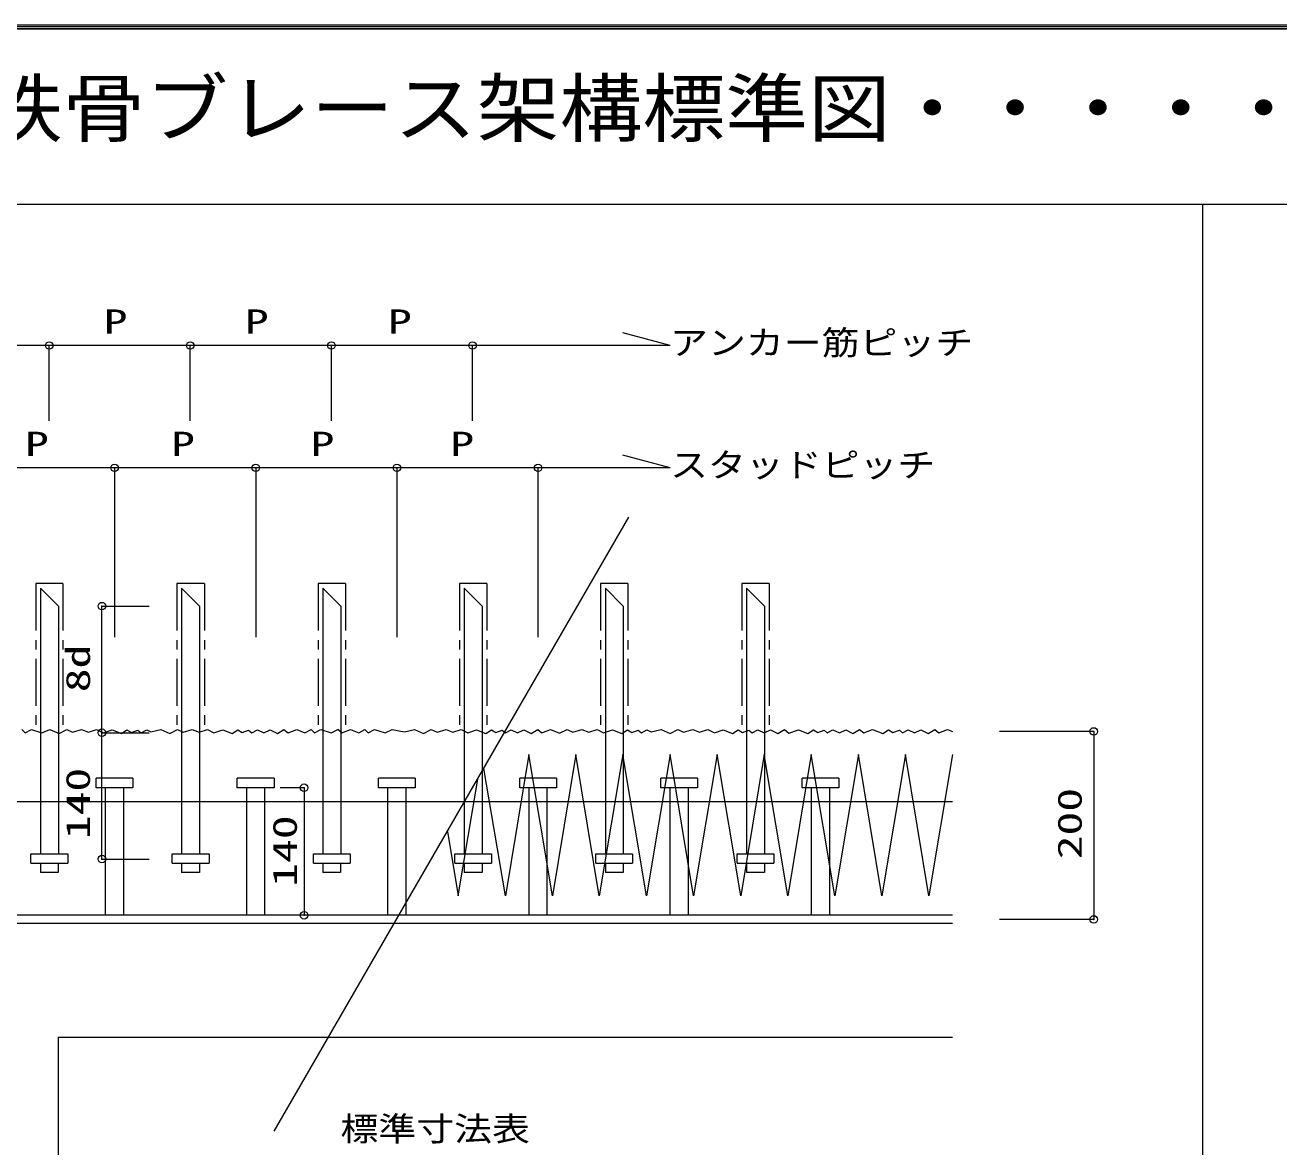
# Model space of a CAD drawing. Units: millimetres on the paper. Extents: x -397 to 404, y -278 to 276.
# Drawn here: x -23.9 to 109.3, y 156.6 to 275.8 of the extents above; entities that cross this region are included whole.
import ezdxf
from ezdxf.enums import TextEntityAlignment as Align

# ---------------------------------------------------------------- set-up
doc = ezdxf.new("R2010")
doc.units = ezdxf.units.MM
doc.header["$PDMODE"] = 32
doc.header["$PDSIZE"] = 0.8
doc.linetypes.add('CHAIN1', pattern=[8, 5, -1, 1, -1])
for name, color, linetype, lineweight in [('4-0_補助線', 4, 'Continuous', 9), ('4-2_躯体', 4, 'Continuous', 9), ('4-3_壁\u3000下地', 4, 'Continuous', 13), ('4-6', 4, 'Continuous', 9), ('4-7', 4, 'Continuous', 13), ('4-8_寸法', 3, 'Continuous', 18), ('4-9_文字', 5, 'Continuous', 25), ('4-B', 3, 'Continuous', 18), ('4-E', 3, 'Continuous', 18), ('4-F', 2, 'Continuous', 18)]:
    doc.layers.add(name, color=color, linetype=linetype, lineweight=lineweight)
doc.styles.add('ＭＳ ゴシック', font='')
doc.styles.get('ＭＳ ゴシック').set_extended_font_data('MS Gothic')

msp = doc.modelspace()

# ---------------------------------------------------------------- linework, layer by layer
at = {"layer": '4-0_補助線'}
for p, q in [((-15.73, 200.632), (-15.73, 214.086)), ((-15.73, 214.086), (-10.73, 214.086)), ((-15.73, 187.206), (-15.73, 200.632)), ((-15.73, 200.632), (-10.73, 200.632)), ((89.63, 200.766), (79.63, 200.766)), ((89.63, 200.766), (89.63, 180.786)), ((5.75, 194.786), (3.21, 194.786)), ((5.75, 194.786), (5.75, 181.226)), ((-15.73, 187.206), (-10.73, 187.206)), ((5.75, 181.226), (3.21, 181.226)), ((89.63, 180.786), (79.63, 180.786))]:
    msp.add_line(p, q, dxfattribs=at)
for p in [(-15.73, 214.086), (89.63, 200.766), (-15.73, 200.632), (5.75, 194.786), (-15.73, 187.206), (5.75, 181.226), (89.63, 180.786)]:
    msp.add_point(p, dxfattribs=at)
at = {"layer": '4-2_躯体'}
for p, q in [((44.63, 241.786), (39.61, 243.126)), ((44.63, 241.786), (-52.85, 241.786)), ((-21.33, 233.786), (-21.33, 241.786)), ((-6.35, 233.786), (-6.35, 241.786)), ((8.65, 233.786), (8.65, 241.786)), ((23.65, 233.786), (23.65, 241.786)), ((44.63, 228.786), (39.61, 230.126)), ((44.63, 228.786), (-52.85, 228.786)), ((-14.39, 228.786), (-14.39, 210.786)), ((0.61, 228.786), (0.61, 210.786)), ((15.61, 228.786), (15.61, 210.786)), ((30.61, 210.786), (30.61, 228.786)), ((2.57, 158.266), (40.259, 223.557)), ((-22.11, 200.606), (-21.25, 200.986)), ((-14.65, 200.926), (-13.65, 200.566)), ((-2.89, 200.926), (-1.89, 200.566)), ((8.63, 200.606), (9.345, 200.973)), ((9.77, 200.606), (9.345, 200.973)), ((9.77, 200.606), (10.69, 200.966)), ((15.09, 200.986), (16.41, 200.726)), ((16.41, 200.726), (17.47, 200.986)), ((24.07, 200.926), (25.05, 200.566)), ((38.51, 200.926), (39.49, 200.566)), ((50.27, 200.926), (51.25, 200.566)), ((74.11, 200.966), (74.63, 200.766))]:
    msp.add_line(p, q, dxfattribs=at)
for points in [[(-24.25, 200.966), (-23.89, 200.606), (-23.23, 200.966), (-22.11, 200.606)], [(-21.25, 200.986), (-20.29, 200.566), (-19.47, 200.986), (-18.85, 200.706), (-17.89, 200.986), (-17.15, 200.706), (-16.29, 200.986)], [(-16.29, 200.986), (-15.59, 200.606), (-14.65, 200.926)], [(-13.65, 200.566), (-13.07, 200.926), (-12.59, 200.646), (-11.91, 200.906), (-11.57, 200.626), (-10.97, 200.926)], [(-10.97, 200.926), (-10.55, 200.726), (-9.49, 200.986)], [(-9.49, 200.986), (-8.53, 200.566), (-7.71, 200.986), (-7.09, 200.706), (-6.13, 200.986), (-5.39, 200.706), (-4.53, 200.986)], [(-4.53, 200.986), (-3.83, 200.606), (-2.89, 200.926)], [(-1.89, 200.566), (-1.29, 200.926), (-0.83, 200.646), (-0.15, 200.906), (0.19, 200.626), (0.79, 200.926), (1.47, 200.606)], [(1.47, 200.606), (2.15, 200.946), (2.91, 200.566), (3.61, 200.986), (4.05, 200.606), (4.97, 200.966)], [(4.97, 200.966), (5.83, 200.626), (6.49, 200.966)], [(6.49, 200.966), (6.85, 200.606), (7.51, 200.966), (8.63, 200.606)], [(10.69, 200.966), (11.55, 200.626), (12.21, 200.966)], [(12.21, 200.966), (12.57, 200.606), (13.23, 200.966), (14.35, 200.606), (15.09, 200.986)], [(17.47, 200.986), (18.43, 200.566), (19.25, 200.986), (19.87, 200.706), (20.83, 200.986), (21.55, 200.706), (22.43, 200.986)], [(22.43, 200.986), (23.13, 200.606), (24.07, 200.926)], [(25.05, 200.566), (25.65, 200.926), (26.11, 200.646), (26.79, 200.906), (27.13, 200.626), (27.73, 200.926), (28.41, 200.606)], [(28.41, 200.606), (29.09, 200.946), (29.87, 200.566), (30.57, 200.986), (31.01, 200.606), (31.93, 200.966)], [(31.93, 200.966), (32.89, 200.586), (33.69, 200.986)], [(33.69, 200.986), (34.31, 200.706), (35.27, 200.986), (35.99, 200.706), (36.87, 200.986)], [(36.87, 200.986), (37.57, 200.606), (38.51, 200.926)], [(39.49, 200.566), (40.09, 200.926), (40.55, 200.646), (41.25, 200.906), (41.59, 200.626), (42.17, 200.926)], [(42.17, 200.926), (42.61, 200.726), (43.67, 200.986)], [(43.67, 200.986), (44.63, 200.566), (45.45, 200.986), (46.07, 200.706), (47.03, 200.986), (47.75, 200.706), (48.63, 200.986)], [(48.63, 200.986), (49.33, 200.606), (50.27, 200.926)], [(51.25, 200.566), (51.85, 200.926), (52.31, 200.646), (53.01, 200.906), (53.35, 200.626), (53.95, 200.926), (54.63, 200.606)], [(54.63, 200.606), (55.29, 200.946), (56.07, 200.566), (56.77, 200.986)], [(56.77, 200.986), (57.25, 200.586), (58.27, 200.926)], [(58.27, 200.926), (59.25, 200.566), (59.85, 200.926), (60.31, 200.646), (60.99, 200.906), (61.33, 200.626), (61.93, 200.926), (62.61, 200.606), (63.29, 200.946), (64.05, 200.566), (64.75, 200.986), (65.21, 200.606)], [(65.21, 200.606), (66.13, 200.966), (67.23, 200.566)], [(67.23, 200.566), (67.83, 200.926), (68.29, 200.646), (68.99, 200.906), (69.33, 200.626), (69.91, 200.926), (70.61, 200.606), (71.27, 200.946), (72.05, 200.566), (72.75, 200.986), (73.19, 200.606), (74.11, 200.966)]]:
    msp.add_lwpolyline(points, dxfattribs=at)
for p in [(-21.33, 241.786), (-6.35, 241.786), (8.65, 241.786), (23.65, 241.786), (-14.39, 228.786), (0.61, 228.786), (15.61, 228.786), (30.61, 228.786)]:
    msp.add_point(p, dxfattribs=at)
at = {"layer": '4-6'}
for p, q in [((29.63, 198.306), (27.13, 183.306)), ((32.13, 183.306), (29.63, 198.306)), ((69.63, 198.306), (67.13, 183.306)), ((72.13, 183.306), (69.63, 198.306)), ((74.63, 198.306), (72.13, 183.306)), ((27.13, 183.306), (24.85, 196.846)), ((22.11, 183.306), (24.19, 195.686)), ((20.99, 190.146), (22.11, 183.306))]:
    msp.add_line(p, q, dxfattribs=at)
msp.add_lwpolyline([(67.13, 183.306), (64.63, 198.306), (62.13, 183.306), (59.63, 198.306), (57.13, 183.306), (54.61, 198.306), (52.13, 183.306), (49.63, 198.306), (47.13, 183.306), (44.63, 198.306), (42.13, 183.306), (39.61, 198.306), (37.11, 183.306), (34.63, 198.306), (32.13, 183.306)], dxfattribs=at)
at = {"layer": '4-8_寸法'}
for p, q in [((-16.35, 194.786), (-16.35, 195.786)), ((-12.45, 195.786), (-16.35, 195.786)), ((-12.45, 194.786), (-16.35, 194.786)), ((-15.35, 181.226), (-15.35, 194.786)), ((-13.45, 194.786), (-13.45, 181.226)), ((-12.45, 195.786), (-12.45, 194.786)), ((-1.35, 194.786), (-1.35, 195.786)), ((2.55, 195.786), (-1.35, 195.786)), ((2.55, 194.786), (-1.35, 194.786)), ((-0.35, 181.226), (-0.35, 194.786)), ((1.55, 194.786), (1.55, 181.226)), ((2.55, 195.786), (2.55, 194.786)), ((13.65, 194.786), (13.65, 195.786)), ((17.55, 195.786), (13.65, 195.786)), ((17.55, 194.786), (13.65, 194.786)), ((14.65, 181.226), (14.65, 194.786)), ((16.55, 194.786), (16.55, 181.226)), ((17.55, 195.786), (17.55, 194.786)), ((28.65, 194.786), (28.65, 195.786)), ((32.55, 195.786), (28.65, 195.786)), ((32.55, 194.786), (28.65, 194.786)), ((29.65, 181.226), (29.65, 194.786)), ((31.55, 194.786), (31.55, 181.226)), ((32.55, 195.786), (32.55, 194.786)), ((43.65, 194.786), (43.65, 195.786)), ((47.55, 195.786), (43.65, 195.786)), ((47.55, 194.786), (43.65, 194.786)), ((44.65, 181.226), (44.65, 194.786)), ((46.55, 194.786), (46.55, 181.226)), ((47.55, 195.786), (47.55, 194.786)), ((58.65, 194.786), (58.65, 195.786)), ((62.55, 195.786), (58.65, 195.786)), ((62.55, 194.786), (58.65, 194.786)), ((59.65, 181.226), (59.65, 194.786)), ((61.55, 194.786), (61.55, 181.226)), ((62.55, 195.786), (62.55, 194.786))]:
    msp.add_line(p, q, dxfattribs=at)
at = {"layer": '4-9_文字', "color": 2, "lineweight": 18}
msp.add_line((403.306, 256.764), (-397.194, 256.764), dxfattribs=at)
at = {"layer": '4-B'}
for p, q in [((74.63, 193.286), (-45.35, 193.286)), ((74.63, 181.226), (-33.31, 181.226)), ((74.63, 180.346), (-32.41, 180.346)), ((-20.37, 168.266), (-20.37, 107.266)), ((-20.37, 168.266), (74.63, 168.266))]:
    msp.add_line(p, q, dxfattribs=at)
at = {"layer": '4-E', "color": 7, "linetype": 'CHAIN1', "lineweight": 13}
for p, q in [((-22.77, 216.486), (-22.77, 200.766)), ((-19.87, 216.486), (-22.77, 216.486)), ((-19.87, 216.486), (-19.87, 200.766)), ((-7.77, 216.486), (-7.77, 200.766)), ((-4.85, 216.486), (-7.77, 216.486)), ((-4.85, 216.486), (-4.85, 200.766)), ((7.23, 216.486), (7.23, 200.766)), ((10.15, 216.486), (7.23, 216.486)), ((10.15, 216.486), (10.15, 200.766)), ((22.25, 216.486), (22.25, 200.766)), ((25.15, 216.486), (22.25, 216.486)), ((25.15, 216.486), (25.15, 200.766)), ((37.25, 216.486), (37.25, 200.766)), ((40.15, 216.486), (37.25, 216.486)), ((40.15, 216.486), (40.15, 200.766)), ((52.25, 216.486), (52.25, 200.766)), ((55.15, 216.486), (52.25, 216.486)), ((55.15, 216.486), (55.15, 200.766))]:
    msp.add_line(p, q, dxfattribs=at)
at = {"layer": '4-E'}
for p, q in [((-22.27, 215.986), (-22.27, 187.766)), ((-20.35, 214.066), (-22.27, 215.986)), ((-7.27, 215.986), (-7.27, 187.766)), ((-5.35, 214.066), (-7.27, 215.986)), ((7.73, 215.986), (7.73, 187.766)), ((9.65, 214.066), (7.73, 215.986)), ((22.75, 215.986), (22.75, 187.766)), ((24.65, 214.086), (22.75, 215.986)), ((37.75, 215.986), (37.75, 187.766)), ((39.65, 214.086), (37.75, 215.986)), ((52.75, 215.986), (52.75, 187.766)), ((54.65, 214.086), (52.75, 215.986)), ((-20.35, 214.066), (-20.35, 187.766)), ((-5.35, 214.066), (-5.35, 187.766)), ((9.65, 214.066), (9.65, 187.766)), ((24.65, 214.086), (24.65, 187.766)), ((39.65, 214.086), (39.65, 187.766)), ((54.65, 214.086), (54.65, 187.766)), ((-23.27, 186.766), (-23.27, 187.766)), ((-23.27, 187.766), (-19.37, 187.766)), ((-23.27, 186.766), (-19.37, 186.766)), ((-22.27, 186.766), (-22.27, 185.766)), ((-20.37, 186.766), (-20.37, 185.766)), ((-19.37, 187.766), (-19.37, 186.766)), ((-8.27, 186.766), (-8.27, 187.766)), ((-8.27, 187.766), (-4.35, 187.766)), ((-8.27, 186.766), (-4.35, 186.766)), ((-7.27, 186.766), (-7.27, 185.766)), ((-5.37, 186.766), (-5.37, 185.766)), ((-4.35, 187.766), (-4.35, 186.766)), ((6.73, 186.766), (6.73, 187.766)), ((6.73, 187.766), (10.65, 187.766)), ((6.73, 186.766), (10.65, 186.766)), ((7.73, 186.766), (7.73, 185.766)), ((9.63, 186.766), (9.63, 185.766)), ((10.65, 187.766), (10.65, 186.766)), ((21.75, 186.766), (21.75, 187.766)), ((21.75, 187.766), (25.65, 187.766)), ((21.75, 186.766), (25.65, 186.766)), ((22.75, 186.766), (22.75, 185.766)), ((24.65, 186.766), (24.65, 185.766)), ((25.65, 187.766), (25.65, 186.766)), ((36.75, 186.766), (36.75, 187.766)), ((36.75, 187.766), (40.65, 187.766)), ((36.75, 186.766), (40.65, 186.766)), ((37.75, 186.766), (37.75, 185.766)), ((39.65, 186.766), (39.65, 185.766)), ((40.65, 187.766), (40.65, 186.766)), ((51.75, 186.766), (51.75, 187.766)), ((51.75, 187.766), (55.65, 187.766)), ((51.75, 186.766), (55.65, 186.766)), ((52.75, 186.766), (52.75, 185.766)), ((54.65, 186.766), (54.65, 185.766)), ((55.65, 187.766), (55.65, 186.766)), ((-20.37, 185.766), (-22.27, 185.766)), ((-5.37, 185.766), (-7.27, 185.766)), ((9.63, 185.766), (7.73, 185.766)), ((24.65, 185.766), (22.75, 185.766)), ((39.65, 185.766), (37.75, 185.766)), ((54.65, 185.766), (52.75, 185.766))]:
    msp.add_line(p, q, dxfattribs=at)
at = {"layer": '4-F'}
for p, q in [((403.356, 275.644), (-397.244, 275.644)), ((403.156, 275.444), (-397.044, 275.444)), ((-397.044, 275.444), (397.044, 275.444)), ((101.221, -255.74), (101.221, 256.764))]:
    msp.add_line(p, q, dxfattribs=at)
msp.add_lwpolyline([(403.556, -278.156), (403.556, 275.844), (-397.444, 275.844)], dxfattribs=at)

# ---------------------------------------------------------------- texts
at = {"layer": '4-0_補助線', "style": 'ＭＳ ゴシック', "width": 1.45}
for s, p in [('8d', (-16.23, 204.934)), ('140', (-16.23, 189.308)), ('200', (89.13, 187.176)), ('140', (5.75, 184.256))]:
    msp.add_text(s, height=2.566, rotation=90, dxfattribs=at).set_placement(p, align=Align.BOTTOM_LEFT)
at = {"layer": '4-3_壁\u3000下地', "style": 'ＭＳ ゴシック'}
for s, width, p in [('P', 1.45, (-15.545, 242.286)), ('P', 1.45, (-0.545, 242.286)), ('P', 1.45, (14.655, 242.286)), ('アンカー筋ピッチ', 1.15, (44.63, 240.036)), ('P', 1.45, (-23.905, 229.286)), ('P', 1.45, (-8.385, 229.286)), ('P', 1.45, (6.435, 229.286)), ('P', 1.45, (21.275, 229.286)), ('スタッドピッチ', 1.15, (44.63, 227.036))]:
    msp.add_text(s, height=2.566, dxfattribs=dict(at, width=width)).set_placement(p, align=Align.BOTTOM_LEFT)
at = {"layer": '4-7', "style": 'ＭＳ ゴシック', "width": 1.15}
msp.add_text('標準寸法表', height=2.566, dxfattribs=at).set_placement((9.61, 156.486), align=Align.BOTTOM_LEFT)
at = {"layer": '4-9_文字', "color": 3, "style": 'ＭＳ ゴシック', "width": 1.1}
msp.add_text('枠付き鉄骨ブレース架構標準図・・・・・', height=5.865, dxfattribs=at).set_placement((-55.116, 262.304), align=Align.BOTTOM_LEFT)

doc.saveas('drawing.dxf')
